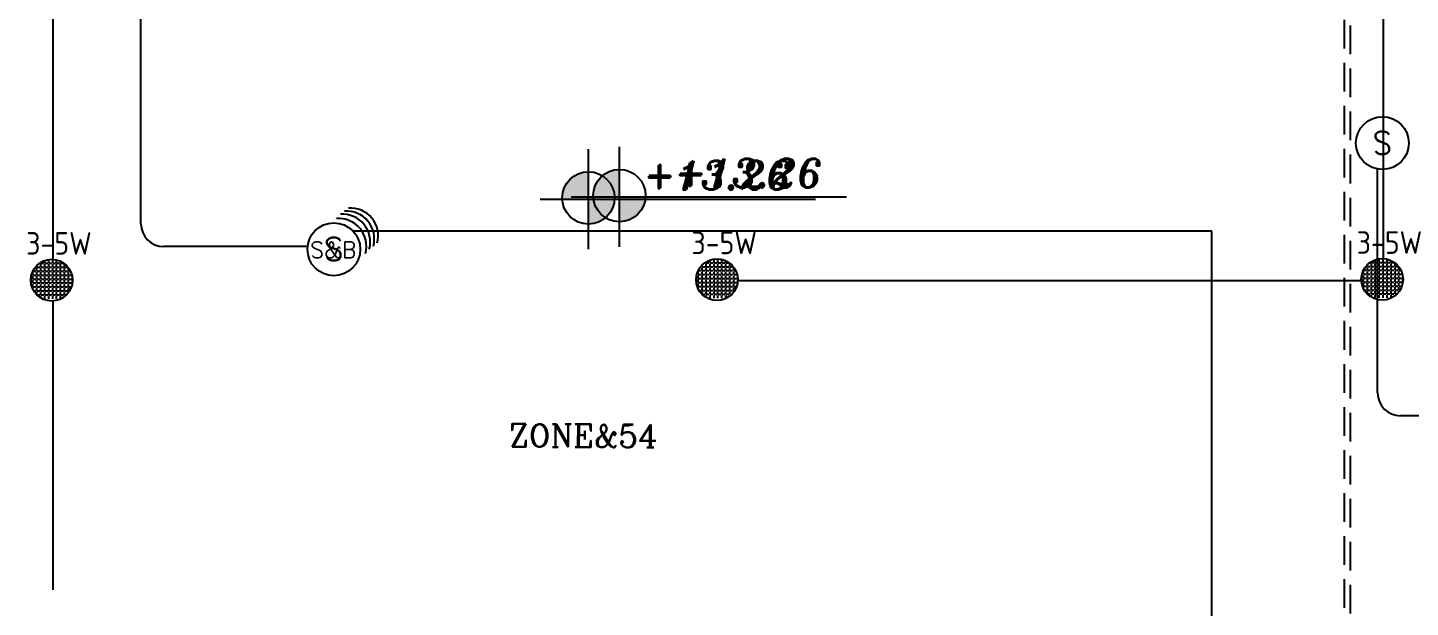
# Model space of a CAD drawing. Header units: inches. Extents: x 567429 to 582707, y 126347 to 133675.
# Drawn here: x 575593 to 576798, y 129105 to 129611 of the extents above; entities that cross this region are included whole.
import ezdxf
from ezdxf.enums import TextEntityAlignment as Align

# ---------------------------------------------------------------- set-up
doc = ezdxf.new("R2010")
doc.units = ezdxf.units.IN
doc.header["$MEASUREMENT"] = 0
doc.linetypes.add('DASHED', pattern=[0.75, 0.5, -0.25])
for name, color, linetype in [('COD', 1, 'Continuous'), ('FIRE', 3, 'Continuous'), ('FIRE WIRE', 4, 'Continuous'), ('joan', 6, 'Continuous'), ('SOUND', 3, 'Continuous'), ('SOUND WIRE', 4, 'Continuous')]:
    doc.layers.add(name, color=color, linetype=linetype)
doc.styles.add('ISOCP', font='isocp.shx')
doc.styles.add('ITALICT', font='italict', dxfattribs={"height": 22.5})
doc.styles.add('ROMANC', font='ROMANC.shx')
doc.styles.add('ROMANS', font='romans.shx')

# ---------------------------------------------------------------- blocks, each defined once
blk = doc.blocks.new('S&H')
at = {"layer": 'FIRE'}
blk.add_circle((0, 0), 23, dxfattribs=at)
at = {"layer": 'FIRE', "color": 2, "style": 'ROMANS'}
blk.add_text('S', height=20, dxfattribs=at).set_placement((-0.1, 0.2), align=Align.MIDDLE)
blk = doc.blocks.new('SPEAKER 3-5 W')
at = {"layer": 'SOUND', "color": 30, "lineweight": -2}
for p, q in [((-5.37, 4.73), (-5.37, 5.37)), ((-4.43, 6.16), (-4.32, 6.16)), ((-3.93, 6.16), (-3.93, 6.5)), ((-3.93, 6.16), (-2.89, 6.16)), ((-3.93, 4.73), (-3.93, 5.77)), ((-2.49, 6.16), (-2.49, 7.17)), ((-2.49, 6.16), (-1.45, 6.16)), ((-2.49, 4.73), (-2.49, 5.77)), ((-1.06, 6.16), (-1.06, 7.21)), ((-1.06, 6.16), (-0.01, 6.16)), ((-1.06, 4.73), (-1.06, 5.77)), ((0.38, 6.16), (0.38, 7.21)), ((0.38, 6.16), (1.42, 6.16)), ((0.38, 4.73), (0.38, 5.77)), ((1.82, 6.16), (1.82, 7.21)), ((1.82, 6.16), (2.86, 6.16)), ((1.82, 4.73), (1.82, 5.77)), ((3.25, 6.16), (3.25, 6.86)), ((3.25, 6.16), (4.3, 6.16)), ((3.25, 4.73), (3.25, 5.77)), ((4.69, 4.73), (4.69, 5.77)), ((-7.58, 0.42), (-7.19, 0.42)), ((-7.36, 1.86), (-7.19, 1.86)), ((-6.8, 3.29), (-6.8, 3.37)), ((-6.8, 3.29), (-5.76, 3.29)), ((-6.8, 1.86), (-6.8, 2.9)), ((-6.8, 1.86), (-5.76, 1.86)), ((-6.8, 0.42), (-6.8, 1.46)), ((-6.8, 0.42), (-5.76, 0.42)), ((-6.8, -1.02), (-6.8, 0.03)), ((-5.94, 4.73), (-5.76, 4.73)), ((-5.37, 4.73), (-4.32, 4.73)), ((-5.37, 3.29), (-5.37, 4.34)), ((-5.37, 3.29), (-4.32, 3.29)), ((-5.37, 1.86), (-5.37, 2.9)), ((-5.37, 1.86), (-4.32, 1.86)), ((-5.37, 0.42), (-5.37, 1.46)), ((-5.37, 0.42), (-4.32, 0.42)), ((-5.37, -1.02), (-5.37, 0.03)), ((-3.93, 4.73), (-2.89, 4.73)), ((-3.93, 3.29), (-3.93, 4.34)), ((-3.93, 3.29), (-2.89, 3.29)), ((-3.93, 1.86), (-3.93, 2.9)), ((-3.93, 1.86), (-2.89, 1.86)), ((-3.93, 0.42), (-3.93, 1.46)), ((-3.93, 0.42), (-2.89, 0.42)), ((-3.93, -1.02), (-3.93, 0.03)), ((-2.49, 4.73), (-1.45, 4.73)), ((-2.49, 3.29), (-2.49, 4.34)), ((-2.49, 3.29), (-1.45, 3.29)), ((-2.49, 1.86), (-2.49, 2.9)), ((-2.49, 1.86), (-1.45, 1.86)), ((-2.49, 0.42), (-2.49, 1.46)), ((-2.49, 0.42), (-1.45, 0.42)), ((-2.49, -1.02), (-2.49, 0.03)), ((-1.06, 4.73), (-0.01, 4.73)), ((-1.06, 3.29), (-1.06, 4.34)), ((-1.06, 3.29), (-0.01, 3.29)), ((-1.06, 1.86), (-1.06, 2.9)), ((-1.06, 1.86), (-0.01, 1.86)), ((-1.06, 0.42), (-1.06, 1.46)), ((-1.06, 0.42), (-0.01, 0.42)), ((-1.06, -1.02), (-1.06, 0.03)), ((0.38, 4.73), (1.42, 4.73)), ((0.38, 3.29), (0.38, 4.34)), ((0.38, 3.29), (1.42, 3.29)), ((0.38, 1.86), (0.38, 2.9)), ((0.38, 1.86), (1.42, 1.86)), ((0.38, 0.42), (0.38, 1.46)), ((0.38, 0.42), (1.42, 0.42)), ((0.38, -1.02), (0.38, 0.03)), ((1.82, 4.73), (2.86, 4.73)), ((1.82, 3.29), (1.82, 4.34)), ((1.82, 3.29), (2.86, 3.29)), ((1.82, 1.86), (1.82, 2.9)), ((1.82, 1.86), (2.86, 1.86)), ((1.82, 0.42), (1.82, 1.46)), ((1.82, 0.42), (2.86, 0.42)), ((1.82, -1.02), (1.82, 0.03)), ((3.25, 4.73), (4.3, 4.73)), ((3.25, 3.29), (3.25, 4.34)), ((3.25, 3.29), (4.3, 3.29)), ((3.25, 1.86), (3.25, 2.9)), ((3.25, 1.86), (4.3, 1.86)), ((3.25, 0.42), (3.25, 1.46)), ((3.25, 0.42), (4.3, 0.42)), ((3.25, -1.02), (3.25, 0.03)), ((4.69, 4.73), (5.73, 4.73)), ((4.69, 3.29), (4.69, 4.34)), ((4.69, 3.29), (5.73, 3.29)), ((4.69, 1.86), (4.69, 2.9)), ((4.69, 1.86), (5.73, 1.86)), ((4.69, 0.42), (4.69, 1.46)), ((4.69, 0.42), (5.73, 0.42)), ((4.69, -1.02), (4.69, 0.03)), ((6.12, 3.29), (6.12, 4.34)), ((6.12, 3.29), (6.84, 3.29)), ((6.12, 1.86), (6.12, 2.9)), ((6.12, 1.86), (7.17, 1.86)), ((6.12, 0.42), (6.12, 1.46)), ((6.12, 0.42), (7.17, 0.42)), ((6.12, -1.02), (6.12, 0.03)), ((7.56, 0.42), (7.56, 0.69)), ((7.56, 0.42), (7.58, 0.42)), ((7.56, -0.69), (7.56, 0.03)), ((-7.52, -1.02), (-7.19, -1.02)), ((-6.8, -1.02), (-5.76, -1.02)), ((-6.8, -2.45), (-6.8, -1.41)), ((-6.8, -2.45), (-5.76, -2.45)), ((-6.8, -3.37), (-6.8, -2.85)), ((-6.52, -3.89), (-5.76, -3.89)), ((-5.37, -1.02), (-4.32, -1.02)), ((-5.37, -2.45), (-5.37, -1.41)), ((-5.37, -2.45), (-4.32, -2.45)), ((-5.37, -3.89), (-5.37, -2.85)), ((-5.37, -3.89), (-4.32, -3.89)), ((-5.37, -5.33), (-5.37, -4.28)), ((-3.93, -1.02), (-2.89, -1.02)), ((-3.93, -2.45), (-3.93, -1.41)), ((-3.93, -2.45), (-2.89, -2.45)), ((-3.93, -3.89), (-3.93, -2.85)), ((-3.93, -3.89), (-2.89, -3.89)), ((-3.93, -5.33), (-3.93, -4.28)), ((-2.49, -1.02), (-1.45, -1.02)), ((-2.49, -2.45), (-2.49, -1.41)), ((-2.49, -2.45), (-1.45, -2.45)), ((-2.49, -3.89), (-2.49, -2.85)), ((-2.49, -3.89), (-1.45, -3.89)), ((-2.49, -5.33), (-2.49, -4.28)), ((-1.06, -1.02), (-0.01, -1.02)), ((-1.06, -2.45), (-1.06, -1.41)), ((-1.06, -2.45), (-0.01, -2.45)), ((-1.06, -3.89), (-1.06, -2.85)), ((-1.06, -3.89), (-0.01, -3.89)), ((-1.06, -5.33), (-1.06, -4.28)), ((0.38, -1.02), (1.42, -1.02)), ((0.38, -2.45), (0.38, -1.41)), ((0.38, -2.45), (1.42, -2.45)), ((0.38, -3.89), (0.38, -2.85)), ((0.38, -3.89), (1.42, -3.89)), ((0.38, -5.33), (0.38, -4.28)), ((1.82, -1.02), (2.86, -1.02)), ((1.82, -2.45), (1.82, -1.41)), ((1.82, -2.45), (2.86, -2.45)), ((1.82, -3.89), (1.82, -2.85)), ((1.82, -3.89), (2.86, -3.89)), ((1.82, -5.33), (1.82, -4.28)), ((3.25, -1.02), (4.3, -1.02)), ((3.25, -2.45), (3.25, -1.41)), ((3.25, -2.45), (4.3, -2.45)), ((3.25, -3.89), (3.25, -2.85)), ((3.25, -3.89), (4.3, -3.89)), ((3.25, -5.33), (3.25, -4.28)), ((4.69, -1.02), (5.73, -1.02)), ((4.69, -2.45), (4.69, -1.41)), ((4.69, -2.45), (5.73, -2.45)), ((4.69, -3.89), (4.69, -2.85)), ((4.69, -3.89), (5.73, -3.89)), ((4.69, -5.33), (4.69, -4.28)), ((6.12, -1.02), (7.17, -1.02)), ((6.12, -2.45), (6.12, -1.41)), ((6.12, -2.45), (7.17, -2.45)), ((6.12, -3.89), (6.12, -2.85)), ((6.12, -3.89), (6.52, -3.89)), ((6.12, -4.49), (6.12, -4.28)), ((-5.37, -5.33), (-4.32, -5.33)), ((-3.93, -5.33), (-2.89, -5.33)), ((-3.93, -6.5), (-3.93, -5.72)), ((-2.49, -5.33), (-1.45, -5.33)), ((-2.49, -6.76), (-2.49, -5.72)), ((-1.06, -5.33), (-0.01, -5.33)), ((-1.06, -6.76), (-1.06, -5.72)), ((0.38, -5.33), (1.42, -5.33)), ((0.38, -6.76), (0.38, -5.72)), ((1.82, -5.33), (2.86, -5.33)), ((1.82, -6.76), (1.82, -5.72)), ((3.25, -5.33), (4.3, -5.33)), ((3.25, -6.76), (3.25, -5.72)), ((4.69, -5.33), (5.41, -5.33)), ((4.69, -5.97), (4.69, -5.72))]:
    blk.add_line(p, q, dxfattribs=at)
at = {"layer": 'SOUND', "color": 3, "lineweight": -2}
blk.add_ellipse((0, 0), major_axis=(-5.37, 5.37), ratio=1, start_param=3.926991, end_param=10.210176, dxfattribs=at)
at = {"layer": 'SOUND', "color": 2, "style": 'ISOCP'}
blk.add_text('3-5W', height=8.226, dxfattribs=at).set_placement((2.66, 13.42), align=Align.MIDDLE)
blk = doc.blocks.new('AGIR')
at = {"layer": 'FIRE'}
blk.add_circle((0, 0), 23, dxfattribs=at)
at = {"layer": 'FIRE', "color": 4}
for centre in [(4.1, 2.7), (7.5, 6.4), (11, 9.1), (14.4, 11.8)]:
    blk.add_arc(centre, 24.2, 344.9446, 94.0093, dxfattribs=at)
at = {"layer": 'FIRE', "color": 2, "style": 'ROMANS'}
blk.add_text('S&B', height=14, dxfattribs=at).set_placement((-0.5, -0.4), align=Align.MIDDLE)

msp = doc.modelspace()

# ---------------------------------------------------------------- hatches: boundary and pattern name
at = {"layer": 'COD', "ltscale": 8}
h = msp.add_hatch(color=256, dxfattribs=at)
h.paths.add_polyline_path([(576058.9, 129462.1, 0.01221), (576058.9, 129461), (576081.7, 129461), (576081.7, 129485, 0.414214)])
h.paths.add_polyline_path([(576081.7, 129461), (576081.7, 129439.3, 0.399981), (576104.5, 129461)])
h = msp.add_hatch(color=15, dxfattribs=at)
h.paths.add_polyline_path([(576058.9, 129462.1, 0.01221), (576058.9, 129461), (576081.7, 129461), (576081.7, 129485, 0.414214)])
h.paths.add_polyline_path([(576081.7, 129461), (576081.7, 129439.3, 0.399981), (576104.5, 129461)])
h = msp.add_hatch(color=256, dxfattribs=at)
h.paths.add_polyline_path([(576085.9, 129464.1, 0.01221), (576085.9, 129463), (576108.7, 129463), (576108.7, 129487, 0.414214)])
h.paths.add_polyline_path([(576108.7, 129463), (576108.7, 129441.3, 0.399981), (576131.5, 129463)])

# ---------------------------------------------------------------- linework, layer by layer
for p, q in [((576108.7, 129419.5), (576108.7, 129506.6)), ((576081.7, 129417.5), (576081.7, 129504.6)), ((576039.6, 129461), (576279.4, 129461)), ((576066.6, 129463), (576306.4, 129463))]:
    msp.add_line(p, q, dxfattribs=at)
at = {"layer": 'COD', "color": 15, "ltscale": 8}
for p, q in [((576081.7, 129417.5), (576081.7, 129504.6)), ((576039.6, 129461), (576279.4, 129461))]:
    msp.add_line(p, q, dxfattribs=at)
at = {"layer": 'COD', "ltscale": 8}
for centre in [(576081.7, 129462.1), (576108.7, 129464.1)]:
    msp.add_circle(centre, 22.8, dxfattribs=at)
at = {"layer": 'COD', "color": 15, "ltscale": 8}
msp.add_circle((576081.7, 129462.1), 22.8, dxfattribs=at)
at = {"layer": 'FIRE WIRE'}
for p, q in [((575691.9, 129439.6), (575691.9, 130259.8)), ((576774.2, 129532.9), (576774.2, 130234.9)), ((576769, 129292.2), (576769, 129487.3)), ((576624.7, 129433), (575876.9, 129433)), ((576624.7, 128503.5), (576624.7, 129433)), ((575837.1, 129419.6), (575711.9, 129419.6)), ((577095.7, 129272.2, 0), (576789, 129272.2, 0))]:
    msp.add_line(p, q, dxfattribs=at)
for centre in [(575711.9, 129439.6), (576789, 129292.2, 0)]:
    msp.add_arc(centre, 20, 180, 270, dxfattribs=at)
at = {"layer": 'joan', "color": 15, "linetype": 'DASHED', "ltscale": 50}
for p, q in [((576740, 131079.8), (576740, 127605.6)), ((576745, 131074.8), (576745, 127609))]:
    msp.add_line(p, q, dxfattribs=at)
at = {"layer": 'SOUND WIRE'}
for p, q in [((575615.1, 130032.9), (575615.1, 129409.2)), ((576773.9, 130032.9), (576773.9, 129409.2)), ((576211.7, 129390), (576756.9, 129390)), ((575615.1, 129372.3), (575615.1, 129120.4))]:
    msp.add_line(p, q, dxfattribs=at)

# ---------------------------------------------------------------- block references
at = {"layer": 'FIRE'}
for name, p in [('S&H', (576773.2, 129509.9)), ('AGIR', (575860, 129417.3)), ('S&H', (575860, 129417.3))]:
    msp.add_blockref(name, p, dxfattribs=at)
at = {"layer": 'SOUND', "color": 3, "xscale": 2.392756315064617, "yscale": 2.392756315064617, "zscale": 2.392756315064617}
for p in [(575614.2, 129390.4), (576193.6, 129390.8), (576773, 129391.1)]:
    msp.add_blockref('SPEAKER 3-5 W', p, dxfattribs=at)

# ---------------------------------------------------------------- texts
at = {"layer": 'COD', "color": 2, "ltscale": 8, "style": 'ITALICT'}
for p in [(576130.3, 129469.3), (576157.3, 129471.3)]:
    msp.add_text('+13.26', height=25, dxfattribs=at).set_placement(p)
at = {"layer": 'COD', "color": 15, "ltscale": 8, "style": 'ITALICT'}
msp.add_text('+13.26', height=25, dxfattribs=at).set_placement((576130.3, 129469.3))
at = {"layer": 'SOUND', "color": 2, "linetype": 'Continuous', "style": 'ROMANC'}
msp.add_text('ZONE&54', height=20, rotation=359.7193, dxfattribs=at).set_placement((576012.6, 129245.1, 0))

doc.saveas('drawing.dxf')
